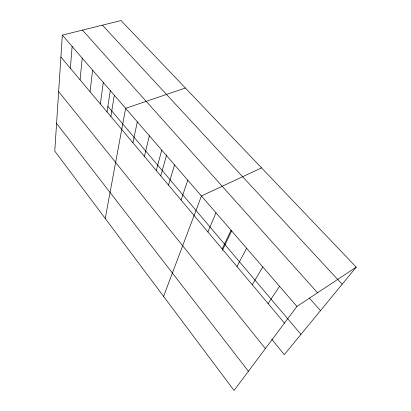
<?xml version="1.0" encoding="UTF-8"?>
<svg xmlns="http://www.w3.org/2000/svg" width="411" height="411" viewBox="0 0 411 411"><rect width="100%" height="100%" fill="white"/><g stroke="black" fill="none" stroke-linecap="round" stroke-linejoin="round"><path stroke-width="0.62" d="M62.328 35.12L54.776 151.099L234.044 390.45L296.937 306.431L356.224 267.135L121.04 20.55L62.328 35.12L296.937 306.431M70.358 68.288L72.141 46.474M80.073 79.852L82.236 58.146M90.055 91.73L92.619 70.153M100.32 103.942L103.305 82.513M107.024 111.977L110.354 90.276M110.872 116.503L114.309 95.234M105.247 218.488L125.638 108.334L185.382 88.011M132.907 142.72L137.31 121.836M144.415 156.416L149.342 135.748M156.272 170.519L161.754 150.102M160.737 175.887L166.635 154.855M168.489 185.058L174.562 164.914M181.087 200.044L187.781 180.198M163.588 296.377L201.436 195.99L261.555 167.873M207.899 231.953L215.981 212.811M222.187 248.953L231.039 230.222M222.479 250.207L231.665 230.859M236.962 266.534L246.631 248.254M252.251 284.725L262.793 266.945M268.08 303.565L279.552 286.323M356.224 267.135L284.309 354.647L271.774 339.301M337.482 279.167L342.173 284.232M102.421 25.169L337.662 279.439M82.472 30.121L317.533 292.781M309.478 298.216L320.457 310.654M107.888 106.351L300.955 334.39M60.9 57.037L284.479 323.077M58.65 91.602L265.388 348.574M56.579 123.387L248.408 371.256"/></g></svg>
